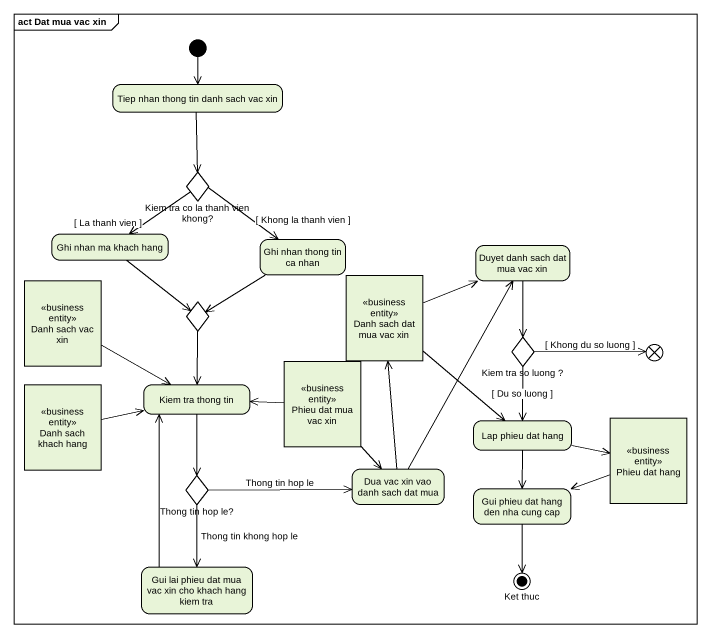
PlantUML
@startuml
mainframe act Dat mua vac xin
hide empty description
state "Tiep nhan thong tin danh sach vac xin" as Tiep_nhan_thong_tin_danh
state "Kiem tra co la thanh vien khong?" as Kiem_tra_co_la_thanh_vien <<choice>>
state "Ghi nhan ma khach hang" as Ghi_nhan_ma_khach_hang
state "Ghi nhan thong tin ca nhan" as Ghi_nhan_thong_tin_ca_nhan
state "Duyet danh sach dat mua vac xin" as Duyet_danh_sach_dat_mua_vac
state "Danh sach vac xin" as Danh_sach_vac_xin <<business entity>>
state choice1 <<choice>>
state "Danh sach dat mua vac xin" as Danh_sach_dat_mua_vac_xin <<business entity>>
state "Kiem tra so luong ?" as Kiem_tra_so_luong <<choice>>
state "Phieu dat mua vac xin" as Phieu_dat_mua_vac_xin <<business entity>>
state flowfinal1 <<end>>
state "Danh sach khach hang" as Danh_sach_khach_hang <<business entity>>
state "Kiem tra thong tin" as Kiem_tra_thong_tin
state "Phieu dat hang" as Phieu_dat_hang <<business entity>>
state "Lap phieu dat hang" as Lap_phieu_dat_hang
state "Thong tin hop le?" as Thong_tin_hop_le <<choice>>
state "Dua vac xin vao danh sach dat mua" as Dua_vac_xin_vao_danh_sach
state "Gui phieu dat hang den nha cung cap" as Gui_phieu_dat_hang_den_nha
state "Gui lai phieu dat mua vac xin cho khach hang kiem tra" as Gui_lai_phieu_dat_mua_vac
state "Ket thuc" as Ket_thuc <<end>>
[*] --> Tiep_nhan_thong_tin_danh
Tiep_nhan_thong_tin_danh --> Kiem_tra_co_la_thanh_vien
Kiem_tra_co_la_thanh_vien --> Ghi_nhan_ma_khach_hang : [ La thanh vien ]
Kiem_tra_co_la_thanh_vien --> Ghi_nhan_thong_tin_ca_nhan : [ Khong la thanh vien ]
Ghi_nhan_ma_khach_hang --> choice1
Ghi_nhan_thong_tin_ca_nhan -left-> choice1
Duyet_danh_sach_dat_mua_vac --> Kiem_tra_so_luong
Danh_sach_vac_xin -right-> Kiem_tra_thong_tin
choice1 --> Kiem_tra_thong_tin
Danh_sach_dat_mua_vac_xin -right-> Duyet_danh_sach_dat_mua_vac
Danh_sach_dat_mua_vac_xin --> Lap_phieu_dat_hang
Kiem_tra_so_luong -right-> flowfinal1 : [ Khong du so luong ]
Kiem_tra_so_luong --> Lap_phieu_dat_hang : [ Du so luong ]
Phieu_dat_mua_vac_xin -left-> Kiem_tra_thong_tin
Phieu_dat_mua_vac_xin --> Dua_vac_xin_vao_danh_sach
Danh_sach_khach_hang -right-> Kiem_tra_thong_tin
Kiem_tra_thong_tin --> Thong_tin_hop_le
Phieu_dat_hang -left-> Gui_phieu_dat_hang_den_nha
Lap_phieu_dat_hang -right-> Phieu_dat_hang
Lap_phieu_dat_hang --> Gui_phieu_dat_hang_den_nha
Thong_tin_hop_le -right-> Dua_vac_xin_vao_danh_sach : Thong tin hop le
Thong_tin_hop_le --> Gui_lai_phieu_dat_mua_vac : Thong tin khong hop le
Dua_vac_xin_vao_danh_sach -up-> Duyet_danh_sach_dat_mua_vac
Dua_vac_xin_vao_danh_sach -up-> Danh_sach_dat_mua_vac_xin
Gui_phieu_dat_hang_den_nha --> Ket_thuc
Gui_lai_phieu_dat_mua_vac -up-> Kiem_tra_thong_tin
@enduml
